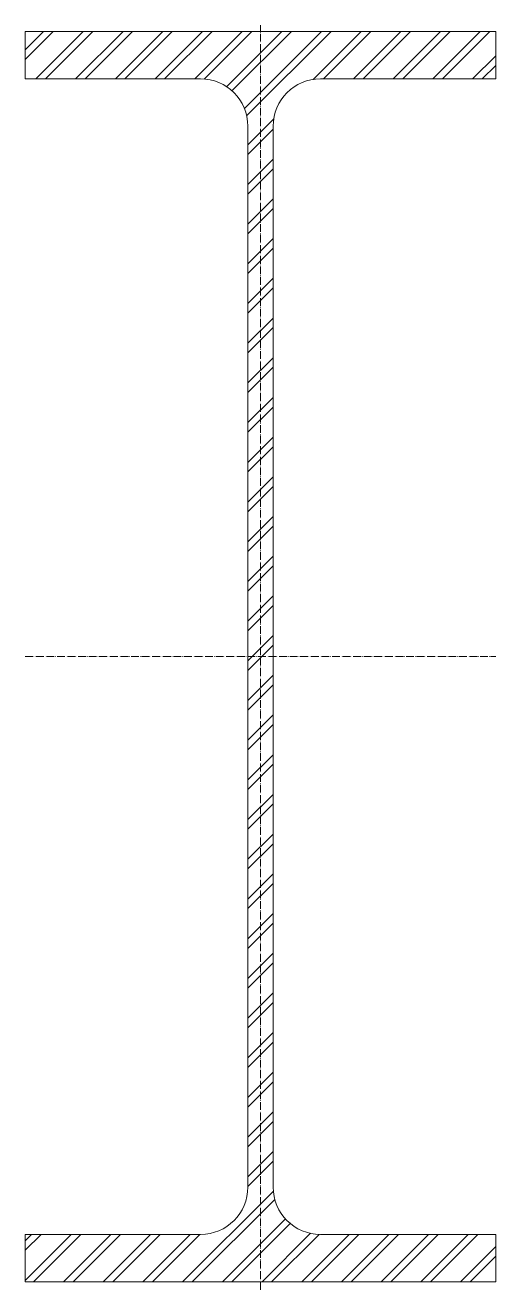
# Model space of a CAD drawing. Header units: metres. Extents: x -149 to 149, y -401 to 400.
import ezdxf

# ---------------------------------------------------------------- set-up
doc = ezdxf.new("R2010")
doc.units = ezdxf.units.M
doc.linetypes.add('MV_hartlijn_staal', pattern=[6.6, 5, -0.8, 0, -0.8])
doc.layers.add('A-DETL-GENF', color=92, linetype='Continuous', lineweight=18)

# ---------------------------------------------------------------- blocks, each defined once
blk = doc.blocks.new('28 Staalprofielen DIN_DIE_DILl 2d - DIE80-4447732-00_0 Basismaterialen')
at = {"layer": 'A-DETL-GENF', "lineweight": 13}
h = blk.add_hatch(dxfattribs=at)
h.set_pattern_fill('FP_512', color=256, style=0, pattern_type=2)
h.set_pattern_definition([(225, (1240.778, 4911.157), (12.57236, -12.57236), []), (225, (1240.778, 4892.107), (12.57236, -12.57236), [])])
h.paths.add_polyline_path([(149, 396), (-149, 396), (-149, 366), (-38, 366), (-34.05, 365.74), (-30.24, 364.98), (-26.52, 363.71), (-23, 361.98), (-19.74, 359.8), (-16.79, 357.21), (-14.2, 354.26), (-12.02, 351), (-10.29, 347.48), (-9.02, 343.76), (-8.26, 339.95), (-8, 336), (-8, -336), (-8.26, -339.95), (-9.02, -343.76), (-10.29, -347.48), (-12.02, -351), (-14.2, -354.26), (-16.79, -357.21), (-19.74, -359.8), (-23, -361.98), (-26.52, -363.71), (-30.24, -364.98), (-34.05, -365.74), (-38, -366), (-149, -366), (-149, -396), (149, -396), (149, -366), (38, -366), (34.05, -365.74), (30.24, -364.98), (26.52, -363.71), (23, -361.98), (19.74, -359.8), (16.79, -357.21), (14.2, -354.26), (12.02, -351), (10.29, -347.48), (9.02, -343.76), (8.26, -339.95), (8, -336), (8, 336), (8.26, 339.95), (9.02, 343.76), (10.29, 347.48), (12.02, 351), (14.2, 354.26), (16.79, 357.21), (19.74, 359.8), (23, 361.98), (26.52, 363.71), (30.24, 364.98), (34.05, 365.74), (38, 366), (149, 366)])
at = {"layer": 'A-DETL-GENF'}
for p, q in [((149, 396), (-149, 396)), ((-149, 396), (-149, 366)), ((149, 396), (-149, 396)), ((-149, 396), (-149, 366)), ((149, 366), (149, 396)), ((149, 396), (149, 366)), ((-149, 366), (-38, 366)), ((-149, 366), (-38, 366)), ((38, 366), (149, 366)), ((149, 366), (38, 366)), ((-8, 336), (-8, -336)), ((-8, -336), (-8, 336)), ((8, -336), (8, 336)), ((8, -336), (8, 336)), ((-38, -366), (-149, -366)), ((-149, -366), (-149, -396)), ((-149, -396), (-149, -366)), ((-149, -366), (-38, -366)), ((149, -366), (38, -366)), ((149, -366), (38, -366)), ((149, -396), (149, -366)), ((149, -396), (149, -366)), ((-149, -396), (149, -396)), ((149, -396), (-149, -396))]:
    blk.add_line(p, q, dxfattribs=at)
at = {"layer": 'A-DETL-GENF', "linetype": 'MV_hartlijn_staal', "lineweight": 13}
for p, q in [((0, -401), (0, 399.92)), ((-149, 0), (149, 0))]:
    blk.add_line(p, q, dxfattribs=at)
at = {"layer": 'A-DETL-GENF'}
for centre, start, end in [((-38, 336), 360, 90), ((-38, 336), 360, 90), ((38, 336), 90, 180), ((38, 336), 90, 180), ((-38, -336), 270, 360), ((-38, -336), 270, 0), ((38, -336), 180, 270), ((38, -336), 180, 270)]:
    blk.add_arc(centre, 30, start, end, dxfattribs=at)

msp = doc.modelspace()

# ---------------------------------------------------------------- block references
msp.add_blockref('28 Staalprofielen DIN_DIE_DILl 2d - DIE80-4447732-00_0 Basismaterialen', (0, 0))

doc.saveas('drawing.dxf')
